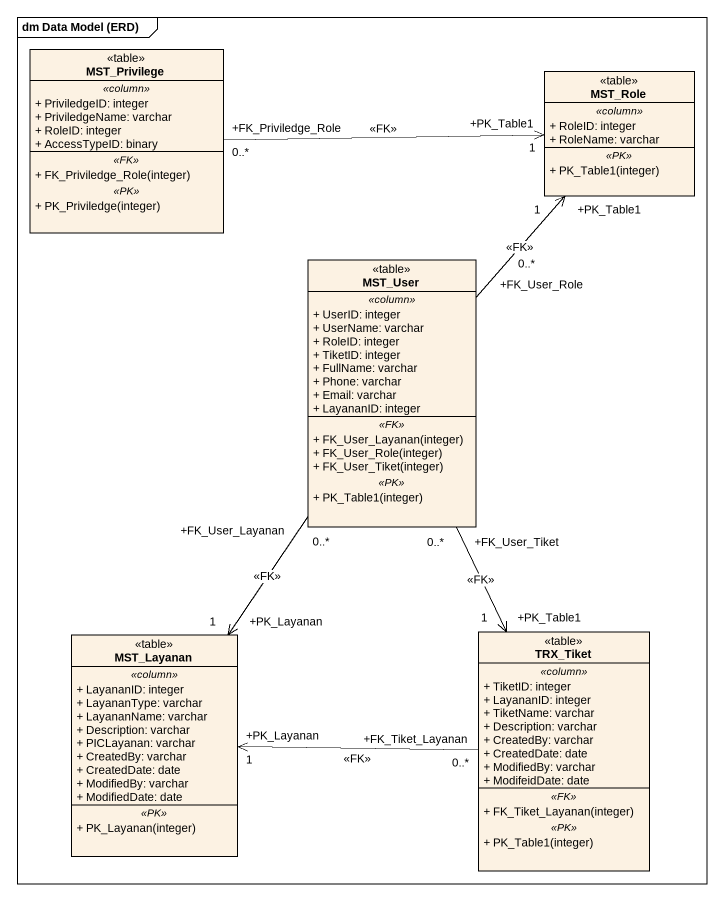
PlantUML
@startuml
mainframe dm Data Model (ERD)
hide circle
hide empty members
skinparam classAttributeIconSize 0
class MST_Privilege <<table>> {
  .. <<column>> ..
  + PriviledgeID: integer
  + PriviledgeName: varchar
  + RoleID: integer
  + AccessTypeID: binary
  .. <<FK>> ..
  + FK_Priviledge_Role(integer)
  .. <<PK>> ..
  + PK_Priviledge(integer)
}
class MST_Role <<table>> {
  .. <<column>> ..
  + RoleID: integer
  + RoleName: varchar
  .. <<PK>> ..
  + PK_Table1(integer)
}
class MST_User <<table>> {
  .. <<column>> ..
  + UserID: integer
  + UserName: varchar
  + RoleID: integer
  + TiketID: integer
  + FullName: varchar
  + Phone: varchar
  + Email: varchar
  + LayananID: integer
  .. <<FK>> ..
  + FK_User_Layanan(integer)
  + FK_User_Role(integer)
  + FK_User_Tiket(integer)
  .. <<PK>> ..
  + PK_Table1(integer)
}
class MST_Layanan <<table>> {
  .. <<column>> ..
  + LayananID: integer
  + LayananType: varchar
  + LayananName: varchar
  + Description: varchar
  + PICLayanan: varchar
  + CreatedBy: varchar
  + CreatedDate: date
  + ModifiedBy: varchar
  + ModifiedDate: date
  .. <<PK>> ..
  + PK_Layanan(integer)
}
class TRX_Tiket <<table>> {
  .. <<column>> ..
  + TiketID: integer
  + LayananID: integer
  + TiketName: varchar
  + Description: varchar
  + CreatedBy: varchar
  + CreatedDate: date
  + ModifiedBy: varchar
  + ModifeidDate: date
  .. <<FK>> ..
  + FK_Tiket_Layanan(integer)
  .. <<PK>> ..
  + PK_Table1(integer)
}
MST_Privilege "+FK_Priviledge_Role\n0..*" -right-> "+PK_Table1\n1" MST_Role : <<FK>>
MST_User "+FK_User_Role\n0..*" -up-> "+PK_Table1\n1" MST_Role : <<FK>>
MST_User "+FK_User_Layanan\n0..*" --> "+PK_Layanan\n1" MST_Layanan : <<FK>>
MST_User "+FK_User_Tiket\n0..*" --> "+PK_Table1\n1" TRX_Tiket : <<FK>>
TRX_Tiket "+FK_Tiket_Layanan\n0..*" -left-> "+PK_Layanan\n1" MST_Layanan : <<FK>>
@enduml
